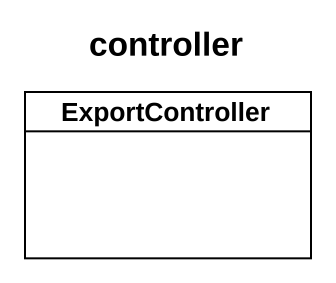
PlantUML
@startuml
title controller
hide circle
hide empty members
class ExportController
@enduml
